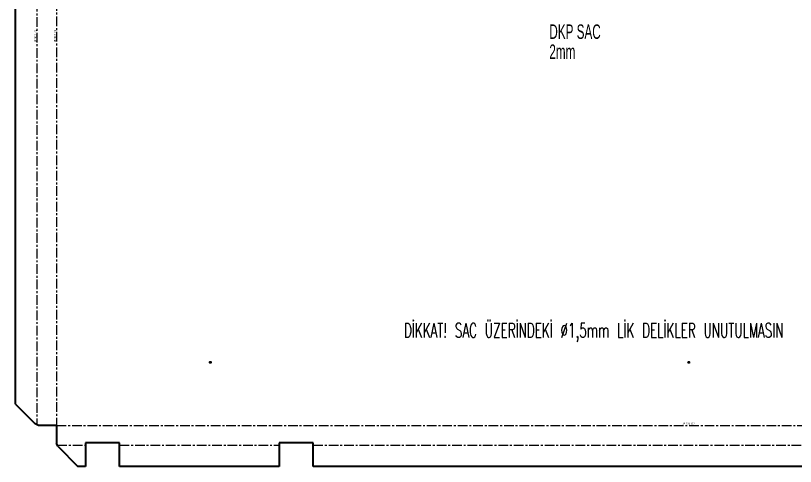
# Model space of a CAD drawing. Header units: millimetres. Extents: x -1056 to 717, y -470 to 664.
# Drawn here: x -1056 to -29, y -470 to 123 of the extents above; entities that cross this region are included whole.
import ezdxf

# ---------------------------------------------------------------- set-up
doc = ezdxf.new("R2010")
doc.units = ezdxf.units.MM
doc.linetypes.add('CENTERX2', pattern=[20.32, 12.7, -2.54, 2.54, -2.54])
doc.styles.add('SLDTEXTSTYLE0', font='TXT', dxfattribs={"width": 0.605})
doc.styles.add('SLDTEXTSTYLE1', font='TXT', dxfattribs={"width": 0.605, "bigfont": 'bigfont'})
doc.styles.add('SLDTEXTSTYLE2', font='TXT', dxfattribs={"width": 0.5675})

# ---------------------------------------------------------------- blocks, each defined once
blk = doc.blocks.new('SW_NOTE_0')
at = {"color": 0, "linetype": 'Continuous', "lineweight": 0, "char_height": 19.05, "attachment_point": 1, "style": 'SLDTEXTSTYLE0'}
for s, insert in [('DKP SAC', (0, 24.6)), ('2mm', (0, -1.8))]:
    blk.add_mtext(s, dxfattribs=dict(at, insert=insert))
blk = doc.blocks.new('SW_DOWELSYMBOL_0')
at = {"linetype": 'Continuous', "lineweight": 18}
h = blk.add_hatch(color=0, dxfattribs=at)
edge = h.paths.add_edge_path(flags=0)
edge.add_arc((0, 0), 0.75, 180, 270)
edge.add_line((0, -0.8), (0, 0))
edge.add_line((0, 0), (-0.8, 0))
h = blk.add_hatch(color=0, dxfattribs=at)
edge = h.paths.add_edge_path(flags=0)
edge.add_arc((0, 0), 0.75, 0, 90)
edge.add_line((0, 0.8), (0, 0))
edge.add_line((0, 0), (0.8, 0))
at = {"color": 0, "linetype": 'Continuous', "lineweight": 18}
blk.add_circle((0, 0), 0.75, dxfattribs=at)
blk = doc.blocks.new('SW_DOWELSYMBOL_1')
at = {"linetype": 'Continuous', "lineweight": 18}
h = blk.add_hatch(color=0, dxfattribs=at)
edge = h.paths.add_edge_path(flags=0)
edge.add_arc((0, 0), 0.75, 180, 270)
edge.add_line((0, -0.7), (0, 0))
edge.add_line((0, 0), (-0.7, 0))
h = blk.add_hatch(color=0, dxfattribs=at)
edge = h.paths.add_edge_path(flags=0)
edge.add_arc((0, 0), 0.75, 0, 90)
edge.add_line((0, 0.7), (0, 0))
edge.add_line((0, 0), (0.7, 0))
at = {"color": 0, "linetype": 'Continuous', "lineweight": 18}
blk.add_circle((0, 0), 0.75, dxfattribs=at)

msp = doc.modelspace()

# ---------------------------------------------------------------- linework, layer by layer
at = {"color": 7, "linetype": 'CENTERX2'}
for p, q in [((-1027.9, 608.6), (-1027.9, -415.4)), ((-1001.9, 609.6), (-1001.9, -416.4)), ((-1001.9, -416.4), (663.1, -416.4)), ((-1000.9, -442.4), (-963.9, -442.4)), ((-918.9, -442.4), (-708.9, -442.4)), ((-663.9, -442.4), (325.1, -442.4))]:
    msp.add_line(p, q, dxfattribs=at)
at = {"color": 7, "linetype": 'Continuous', "lineweight": 35}
for p, q in [((-1055.9, -388.4), (-1055.9, 581.6)), ((-1055.9, -388.4), (-1029.9, -414.4)), ((-1025.9, -416.4), (-1029.9, -414.4)), ((-1001.9, -416.4), (-1025.9, -416.4)), ((-1001.9, -416.4), (-1001.9, -440.4)), ((-999.9, -444.4), (-1001.9, -440.4)), ((-918.9, -439.4), (-963.9, -439.4)), ((-963.9, -439.4), (-963.9, -470.4)), ((-918.9, -470.4), (-918.9, -439.4)), ((-663.9, -439.4), (-708.9, -439.4)), ((-708.9, -439.4), (-708.9, -470.4)), ((-663.9, -470.4), (-663.9, -439.4)), ((-999.9, -444.4), (-973.9, -470.4)), ((-963.9, -470.4), (-973.9, -470.4)), ((-708.9, -470.4), (-918.9, -470.4)), ((325.1, -470.4), (-663.9, -470.4))]:
    msp.add_line(p, q, dxfattribs=at)
for centre in [(-799.4, -333.4), (-169.4, -333.4)]:
    msp.add_circle(centre, 0.75, dxfattribs=at)

# ---------------------------------------------------------------- block references
at = {"color": 7, "linetype": 'Continuous', "lineweight": 0}
msp.add_blockref('SW_NOTE_0', (-353, 86.9), dxfattribs=at)
at = {"color": 7, "linetype": 'Continuous', "lineweight": 18}
for name, p in [('SW_DOWELSYMBOL_0', (-799.4, -333.4)), ('SW_DOWELSYMBOL_1', (-169.4, -333.4))]:
    msp.add_blockref(name, p, dxfattribs=at)

# ---------------------------------------------------------------- texts
at = {"color": 7, "linetype": 'Continuous', "lineweight": 0, "char_height": 2.646, "attachment_point": 2, "rotation": 90, "style": 'SLDTEXTSTYLE2'}
for insert in [(-1031.3, 96.2), (-1005.3, 96.2)]:
    msp.add_mtext("UP  90°0'  R 2", dxfattribs=dict(at, insert=insert))
at = {"color": 7, "linetype": 'Continuous', "lineweight": 0}
for s, insert, char_height, attachment_point, style in [('DİKKAT! SAC ÜZERİNDEKİ Ø1,5mm LİK DELİKLER UNUTULMASIN', (-544.5, -281.7), 19.05, 1, 'SLDTEXTSTYLE1'), ("UP  90°0'  R 2", (-169.8, -413), 2.646, 2, 'SLDTEXTSTYLE2')]:
    msp.add_mtext(s, dxfattribs=dict(at, insert=insert, char_height=char_height, attachment_point=attachment_point, style=style))

doc.saveas('drawing.dxf')
